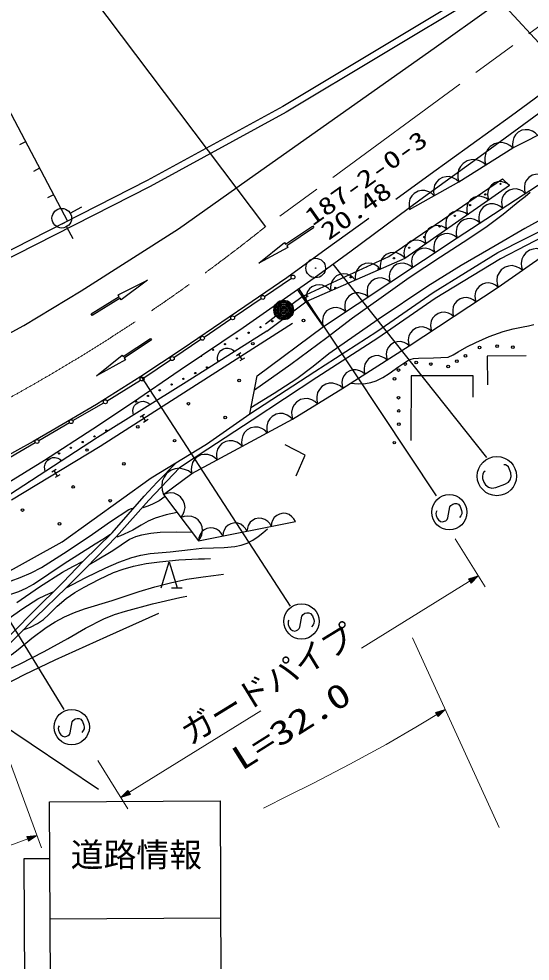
# Model space of a CAD drawing. Units: millimetres, scale not verified. Extents: x 40000 to 680000, y 20000 to 380000.
# Drawn here: x 501601 to 540543, y 235515 to 307234 of the extents above; entities that cross this region are included whole.
import ezdxf
from ezdxf.enums import TextEntityAlignment as Align

# ---------------------------------------------------------------- set-up
doc = ezdxf.new("R2010")
doc.units = ezdxf.units.MM
doc.header["$LTSCALE"] = 1000
doc.linetypes.add('CHAIN', pattern=[18.5, 12, -1.5, 3.5, -1.5])
for name, color, linetype, lineweight in [('M-BGD', 7, 'Continuous', 25), ('M-BGD-HTXT', 7, 'Continuous', 13), ('M-BMK', 2, 'CHAIN', 13), ('M-BMK-SRVR', 3, 'Continuous', 25), ('M-STR-STRC', 7, 'Continuous', 25)]:
    doc.layers.add(name, color=color, linetype=linetype, lineweight=lineweight)
doc.styles.add('ＭＳ ゴシック', font='')
doc.styles.get('ＭＳ ゴシック').set_extended_font_data('MS Gothic')

# ---------------------------------------------------------------- blocks, each defined once
blk = doc.blocks.new('BUHIN1')
at = {"color": 7, "linetype": 'Continuous', "lineweight": 25}
for radius in [746, 660, 574, 484, 398, 292, 202, 116, 22.5]:
    blk.add_circle((0, 0), radius, dxfattribs=at)
blk = doc.blocks.new('BUHIN123')
at = {"color": 7, "linetype": 'Continuous', "lineweight": 25}
blk.add_circle((0, 0), 149, dxfattribs=at)
blk = doc.blocks.new('BUHIN126')
at = {"color": 7, "linetype": 'Continuous', "lineweight": 25}
blk.add_circle((0, 0), 149, dxfattribs=at)
blk = doc.blocks.new('BUHIN3')
at = {"color": 7, "linetype": 'Continuous', "lineweight": 25}
blk.add_circle((0, 0), 746, dxfattribs=at)
blk = doc.blocks.new('BUHIN183')
at = {"color": 7, "linetype": 'Continuous', "lineweight": 25}
blk.add_lwpolyline([(1035, -336), (1034, -73), (976, 170), (848, 463), (660, 661), (442, 817), (122, 921), (-147, 923), (-415, 872), (-690, 710), (-875, 547), (-1035, 336)], dxfattribs=at)
blk = doc.blocks.new('BUHIN184')
at = {"color": 7, "linetype": 'Continuous', "lineweight": 25}
blk.add_lwpolyline([(1087, -288), (1071, -16), (997, 230), (849, 525), (644, 719), (410, 868), (73, 957), (-204, 944), (-477, 876), (-753, 693), (-934, 515), (-1087, 288)], dxfattribs=at)
blk = doc.blocks.new('BUHIN185')
at = {"color": 7, "linetype": 'Continuous', "lineweight": 25}
blk.add_lwpolyline([(971, -239), (953, 2), (883, 220), (746, 480), (562, 649), (352, 778), (51, 852), (-195, 836), (-438, 772), (-680, 605), (-838, 443), (-971, 239)], dxfattribs=at)
blk = doc.blocks.new('BUHIN186')
at = {"color": 7, "linetype": 'Continuous', "lineweight": 25}
blk.add_lwpolyline([(988, -225), (965, 19), (891, 238), (748, 500), (557, 668), (342, 795), (36, 864), (-213, 843), (-457, 774), (-699, 601), (-857, 434), (-988, 225)], dxfattribs=at)
blk = doc.blocks.new('BUHIN187')
at = {"color": 7, "linetype": 'Continuous', "lineweight": 25}
blk.add_lwpolyline([(1112, -227), (1081, 46), (991, 290), (824, 579), (607, 762), (363, 899), (18, 969), (-260, 939), (-532, 855), (-799, 655), (-971, 464), (-1112, 227)], dxfattribs=at)
blk = doc.blocks.new('BUHIN189')
at = {"color": 7, "linetype": 'Continuous', "lineweight": 25}
blk.add_lwpolyline([(-175, -1092), (89, -1051), (323, -954), (598, -779), (768, -560), (891, -316), (945, 22), (904, 292), (811, 554), (605, 805), (412, 965), (175, 1092)], dxfattribs=at)
blk = doc.blocks.new('BUHIN190')
at = {"color": 7, "linetype": 'Continuous', "lineweight": 25}
blk.add_lwpolyline([(770, -539), (836, -322), (849, -107), (817, 167), (713, 378), (572, 563), (334, 730), (113, 799), (-121, 825), (-390, 761), (-584, 673), (-770, 539)], dxfattribs=at)
blk = doc.blocks.new('BUHIN191')
at = {"color": 7, "linetype": 'Continuous', "lineweight": 25}
blk.add_lwpolyline([(993, -224), (970, 21), (894, 242), (750, 504), (558, 672), (342, 799), (34, 869), (-216, 847), (-461, 777), (-704, 602), (-862, 434), (-993, 224)], dxfattribs=at)
blk = doc.blocks.new('BUHIN192')
at = {"color": 7, "linetype": 'Continuous', "lineweight": 25}
blk.add_lwpolyline([(1006, -237), (986, 12), (911, 237), (767, 504), (574, 677), (355, 809), (43, 882), (-211, 862), (-461, 794), (-709, 619), (-871, 450), (-1006, 237)], dxfattribs=at)
blk = doc.blocks.new('BUHIN196')
at = {"color": 7, "linetype": 'Continuous', "lineweight": 25}
blk.add_lwpolyline([(953, -192), (925, 42), (849, 251), (705, 498), (518, 654), (309, 771), (13, 830), (-225, 804), (-458, 732), (-686, 559), (-833, 396), (-953, 192)], dxfattribs=at)
blk = doc.blocks.new('BUHIN197')
at = {"color": 7, "linetype": 'Continuous', "lineweight": 25}
blk.add_lwpolyline([(948, -398), (968, -150), (932, 82), (835, 368), (674, 570), (481, 734), (188, 858), (-65, 880), (-321, 854), (-594, 723), (-780, 584), (-948, 398)], dxfattribs=at)
blk = doc.blocks.new('BUHIN198')
at = {"color": 7, "linetype": 'Continuous', "lineweight": 25}
blk.add_lwpolyline([(1026, -313), (1021, -54), (959, 184), (828, 470), (640, 662), (422, 813), (104, 910), (-160, 907), (-424, 853), (-692, 688), (-871, 524), (-1026, 313)], dxfattribs=at)
blk = doc.blocks.new('BUHIN199')
at = {"color": 7, "linetype": 'Continuous', "lineweight": 25}
blk.add_lwpolyline([(1180, -300), (1160, -6), (1077, 260), (913, 578), (690, 786), (435, 945), (69, 1038), (-231, 1020), (-526, 944), (-822, 743), (-1017, 547), (-1180, 300)], dxfattribs=at)
blk = doc.blocks.new('BUHIN200')
at = {"color": 7, "linetype": 'Continuous', "lineweight": 25}
blk.add_lwpolyline([(995, -346), (1000, -91), (948, 144), (830, 431), (652, 626), (445, 782), (136, 889), (-123, 896), (-384, 853), (-654, 701), (-835, 547), (-995, 346)], dxfattribs=at)
blk = doc.blocks.new('BUHIN219')
at = {"color": 7, "linetype": 'Continuous', "lineweight": 25}
blk.add_line((-585, -828), (-32, -1407), dxfattribs=at)
blk.add_lwpolyline([(-1141, -246), (723, 691), (-298, -1128)], dxfattribs=at)
blk = doc.blocks.new('BUHIN2')
at = {"color": 7, "linetype": 'Continuous', "lineweight": 25}
blk.add_lwpolyline([(-1096, -846), (524, -266), (37, 1383)], dxfattribs=at)
blk = doc.blocks.new('BUHIN294')
at = {"color": 7, "linetype": 'Continuous', "lineweight": 25}
blk.add_line((0, 0), (-475, 158), dxfattribs=at)
blk = doc.blocks.new('BUHIN111')
at = {"color": 7, "linetype": 'Continuous', "lineweight": 25}
blk.add_lwpolyline([(-336, 911), (-491, 922), (-632, 876), (-770, 786), (-888, 653), (-1021, 392), (-1086, 165), (-1047, -124), (-925, -346), (-684, -536), (-29, -869), (279, -958), (497, -942), (736, -820), (912, -606), (1041, -352), (1119, -148), (1110, -17), (1071, 121), (998, 208)], dxfattribs=at)
blk.add_circle((0, 0), 1492, dxfattribs=at)
blk = doc.blocks.new('BUHIN110')
at = {"color": 7, "linetype": 'Continuous', "lineweight": 25}
blk.add_lwpolyline([(-587, 768), (-693, 738), (-781, 669), (-869, 555), (-964, 368), (-1001, 191), (-978, 12), (-885, -133), (-750, -210), (-657, -249), (-512, -262), (-403, -212), (310, 252), (455, 269), (629, 240), (768, 155), (861, 55), (926, -84), (886, -298), (745, -575), (666, -687), (554, -773), (414, -824), (233, -838)], dxfattribs=at)
blk.add_circle((0, 0), 1343, dxfattribs=at)
blk = doc.blocks.new('BUHIN91_1')
at = {"color": 3, "linetype": 'Continuous', "lineweight": 25}
for radius in [746, 22.5]:
    blk.add_circle((0, 0), radius, dxfattribs=at)

msp = doc.modelspace()

# ---------------------------------------------------------------- linework, layer by layer
at = {"layer": 'M-BGD'}
for p, q in [((499421, 319217), (520386, 291415)), ((537164, 309840), (521702, 300575)), ((537421, 309411), (521951, 300141)), ((533232, 304995), (537569, 308106)), ((519609, 295394), (533232, 304995)), ((544487, 303826), (539118, 299861)), ((499967, 301897), (505306, 291835)), ((521702, 300575), (511371, 294918)), ((536738, 296781), (541969, 300613)), ((521951, 300141), (511605, 294476)), ((539118, 299861), (532929, 295379)), ((539232, 297408), (544855, 300290)), ((535104, 294824), (539232, 297408)), ((532150, 293458), (536738, 296781)), ((534972, 290569), (543641, 296206)), ((511371, 294918), (492503, 285327)), ((513749, 291256), (519609, 295394)), ((529767, 289158), (538441, 295063)), ((532929, 295379), (530301, 293494)), ((531365, 292723), (535104, 294824)), ((538441, 295063), (538978, 294554)), ((511605, 294476), (492720, 284876)), ((538978, 294554), (531010, 288988)), ((526903, 289588), (532150, 293458)), ((505523, 292437), (506388, 292937)), ((528258, 292029), (525003, 289694)), ((505229, 291400), (505702, 290519)), ((506350, 286532), (513749, 291256)), ((538080, 289462), (542545, 291726)), ((542736, 291281), (538271, 288975)), ((524801, 283812), (534972, 290569)), ((525003, 289694), (522015, 287530)), ((523190, 286097), (529767, 289158)), ((524087, 287516), (526903, 289588)), ((533145, 286396), (538080, 289462)), ((538096, 286806), (541824, 289396)), ((531010, 288988), (523470, 285705)), ((538271, 288975), (533298, 285949)), ((518676, 283750), (524087, 287516)), ((522015, 287530), (518809, 285346)), ((520306, 286113), (522356, 287496)), ((501980, 283884), (506350, 286532)), ((524801, 283812), (522817, 286632)), ((528862, 283442), (533145, 286396)), ((531336, 282338), (538096, 286806)), ((518008, 284562), (520057, 285945)), ((520479, 283472), (523470, 285705)), ((522380, 285511), (523190, 286097)), ((523470, 285705), (523190, 286097)), ((533298, 285949), (528954, 282924)), ((518809, 285346), (514029, 282101)), ((522453, 284051), (514489, 278979)), ((515710, 283011), (517759, 284394)), ((521180, 284611), (520391, 283997)), ((495789, 280540), (501980, 283884)), ((513879, 280533), (518676, 283750)), ((520479, 283472), (514355, 279570)), ((519764, 280069), (524801, 283812)), ((524143, 280381), (528862, 283442)), ((513412, 281460), (515461, 282843)), ((528954, 282924), (524299, 279929)), ((514029, 282101), (510882, 280021)), ((526275, 279118), (531336, 282338)), ((511114, 279909), (513163, 281292)), ((518167, 281618), (518506, 281834)), ((518605, 281304), (518337, 281726)), ((518775, 281412), (518436, 281196)), ((540244, 281587), (537262, 281568)), ((537262, 281568), (537300, 279384)), ((510268, 278029), (513879, 280533)), ((510882, 280021), (507509, 277881)), ((508319, 278168), (510862, 279746)), ((519186, 277176), (524143, 280381)), ((519186, 277176), (519764, 280069)), ((524299, 279929), (519376, 276697)), ((531470, 280068), (531451, 275150)), ((536199, 280068), (531470, 280068)), ((536199, 278435), (536199, 280068)), ((514355, 279570), (507592, 275377)), ((522440, 276770), (526275, 279118)), ((514489, 278979), (507784, 274691)), ((507509, 277881), (504136, 275895)), ((505717, 276653), (508062, 278014)), ((507227, 276038), (510268, 278029)), ((510832, 276937), (511171, 277154)), ((511271, 276625), (511002, 277046)), ((515884, 274861), (519186, 277176)), ((503113, 275141), (505458, 276502)), ((511441, 276733), (511102, 276516)), ((514780, 272638), (522440, 276770)), ((519376, 276697), (515996, 274473)), ((504136, 275895), (502701, 275068)), ((503553, 273640), (507227, 276038)), ((502701, 275068), (500308, 273735)), ((500509, 273630), (502854, 274991)), ((507592, 275377), (500896, 271014)), ((507784, 274691), (501045, 270607)), ((511668, 272297), (515884, 274861)), ((515996, 274473), (513836, 273060)), ((500512, 271759), (503553, 273640)), ((512143, 271959), (513637, 273495)), ((504113, 272759), (504457, 272967)), ((504544, 272435), (504285, 272863)), ((504716, 272540), (504372, 272331)), ((513836, 273060), (511494, 270598)), ((512611, 271037), (514780, 272638)), ((504895, 267430), (511668, 272297)), ((511155, 270898), (512143, 271959)), ((508720, 268125), (511155, 270898)), ((511494, 270598), (509033, 267841)), ((512611, 271037), (515287, 267513)), ((515287, 267513), (522660, 268984)), ((506509, 265961), (508720, 268125)), ((509033, 267841), (506749, 265468)), ((499182, 264287), (504895, 267430)), ((504990, 264370), (506509, 265961)), ((506749, 265468), (505207, 263926)), ((502651, 262055), (504990, 264370)), ((505207, 263926), (502894, 261702)), ((498118, 257474), (502651, 262055)), ((502894, 261702), (498370, 257094))]:
    msp.add_line(p, q, dxfattribs=at)
for points in [[(546777, 294646), (544599, 293619), (542446, 292538), (540148, 291281), (537875, 289970), (535299, 288462), (532744, 286898), (528956, 284344), (525204, 281742), (524010, 280768), (522782, 279845), (521042, 278717), (519276, 277627)], [(519550, 279000), (522314, 280961), (525050, 282976), (527013, 284467), (529010, 285907), (531338, 287539), (533710, 289129), (535453, 290227), (537170, 291380), (538487, 292368), (539767, 293404), (540151, 293723), (540542, 294049)], [(526891, 279510), (527447, 279460), (528005, 279472), (528418, 279544), (528823, 279678), (529323, 279926), (529801, 280232), (530529, 280774), (531300, 281271), (531649, 281373), (532027, 281418), (533169, 281425), (534292, 281494), (534681, 281658), (535054, 281882), (535716, 282272), (536406, 282608), (537432, 283046), (538493, 283433), (539239, 283648), (540002, 283805), (540413, 283860), (540811, 283976)], [(516784, 281118), (516742, 281296), (516740, 281467), (516771, 281683), (516862, 281848), (516982, 281987), (517178, 282112), (517355, 282162), (517543, 282175), (517755, 282114), (517909, 282039), (518049, 281924)], [(510336, 277078), (510296, 277256), (510295, 277428), (510330, 277643), (510422, 277807), (510544, 277944), (510742, 278067), (510920, 278115), (511107, 278126), (511318, 278062), (511472, 277985), (511611, 277869)], [(503615, 272786), (503572, 272963), (503567, 273135), (503596, 273351), (503686, 273517), (503805, 273657), (503999, 273784), (504176, 273836), (504363, 273851), (504576, 273792), (504731, 273719), (504872, 273605)], [(514780, 272638), (514514, 272828), (514228, 272943), (513840, 273026), (513506, 272980), (513191, 272873), (512855, 272625), (512660, 272355), (512517, 272049), (512482, 271654), (512513, 271351), (512611, 271037)], [(512750, 270873), (512283, 270555), (511787, 270289), (511419, 270141), (511033, 270005)], [(498933, 264134), (499618, 264172), (500304, 264270), (501014, 264468), (501709, 264725), (502537, 265074), (503336, 265478), (505289, 266719), (507213, 268013), (508573, 268976), (509973, 269893), (510171, 269959), (510375, 270011)], [(513655, 269662), (512818, 269481), (511985, 269240), (511440, 268999), (510910, 268699), (510279, 268330), (509617, 268012), (509342, 267898), (509065, 267786)], [(505212, 263931), (506702, 264721), (508220, 265458), (509206, 265873), (510216, 266234), (510901, 266424), (511596, 266554), (513127, 266665), (514665, 266836), (515538, 266940), (516429, 266984), (517240, 266994), (518056, 267064), (518536, 267171), (518999, 267335), (519424, 267553), (519825, 267826), (520181, 268115), (520534, 268427)], [(496446, 262821), (498418, 263049), (500381, 263337), (501000, 263458), (501600, 263638), (502169, 263899), (502715, 264215), (505048, 265777), (507410, 267286), (507995, 267645), (508590, 268006)], [(514813, 268137), (513589, 268168), (512363, 268138), (511653, 268070), (510941, 267940), (510475, 267800), (510023, 267600), (508753, 266755), (507445, 265957), (507202, 265819), (506949, 265676)], [(501936, 260727), (502498, 260939), (503027, 261203), (503475, 261526), (503898, 261907), (504531, 262530), (505200, 263105), (505877, 263562), (506588, 263970), (507684, 264553), (508811, 265083), (509559, 265356), (510328, 265572), (511310, 265775), (512303, 265918), (513796, 266054), (515291, 266129), (515739, 266146), (516198, 266162)], [(501454, 262820), (503181, 263996), (504930, 265115), (505710, 265542), (506508, 265961)], [(499485, 258230), (500055, 258388), (500608, 258604), (501084, 258886), (501541, 259229), (502598, 260091), (503686, 260899), (504370, 261336), (505085, 261720), (505835, 262053), (506613, 262333), (508701, 262957), (510766, 263637), (511946, 264006), (513156, 264321), (514391, 264577), (515645, 264774), (516418, 264875), (517192, 264969)], [(498141, 256873), (499066, 257089), (499980, 257364), (500844, 257728), (501696, 258153), (503525, 259083), (505322, 260064), (506684, 260847), (508073, 261574), (508880, 261895), (509719, 262163), (511783, 262701), (513864, 263182), (514126, 263241), (514389, 263300)], [(500785, 261573), (501905, 262360), (503057, 263094), (503626, 263376), (504218, 263635)], [(496245, 255043), (497184, 255231), (498105, 255478), (498927, 255788), (499738, 256158), (502041, 257334), (504366, 258455), (508309, 260225), (512263, 262008)]]:
    msp.add_lwpolyline(points, dxfattribs=at)
for centre, radius in [((538282, 294678), 49.8), ((537122, 293868), 49.8), ((535963, 293058), 49.8), ((534804, 292248), 49.8), ((533644, 291438), 49.8), ((532485, 290628), 49.8), ((531326, 289818), 49.8), ((530166, 289008), 49.8), ((526863, 287563), 49.8), ((529007, 288199), 49.8), ((523560, 286118), 49.8), ((525704, 286753), 49.8), ((521371, 285548), 49.8), ((520905, 284213), 49.8), ((521806, 284647), 49.8), ((523283, 284274), 99.5), ((519104, 283344), 49.8), ((520005, 283778), 49.8), ((518203, 282909), 49.8), ((519423, 282513), 99.5), ((516402, 282040), 49.8), ((517303, 282475), 49.8), ((536693, 282214), 99.5), ((538022, 282328), 99.5), ((539218, 282252), 99.5), ((531869, 281075), 99.5), ((534955, 281179), 99.5), ((535610, 281587), 99.5), ((515936, 280705), 49.8), ((530521, 280505), 99.5), ((531034, 280961), 99.5), ((532971, 280961), 99.5), ((534300, 280771), 99.5), ((510989, 279825), 149), ((514134, 279836), 49.8), ((515035, 280271), 49.8), ((518374, 279702), 99.5), ((530217, 279840), 99.5), ((512333, 278967), 49.8), ((513234, 279402), 49.8), ((511432, 278533), 49.8), ((530521, 278397), 99.5), ((508192, 278089), 149), ((510532, 278098), 49.8), ((514514, 277941), 99.5), ((517325, 276892), 99.5), ((530530, 277390), 99.5), ((510654, 276180), 99.5), ((530540, 276384), 99.5), ((507364, 275459), 49.8), ((508264, 275894), 49.8), ((506463, 275025), 49.8), ((513465, 275130), 99.5), ((530198, 274979), 99.5), ((504662, 274156), 49.8), ((505562, 274590), 49.8), ((506794, 274418), 99.5), ((509605, 273369), 99.5), ((505745, 271608), 99.5), ((508556, 270559), 99.5), ((501885, 269847), 99.5), ((504696, 268797), 99.5)]:
    msp.add_circle(centre, radius, dxfattribs=at)
for centre, start, end in [((528022, 288373), 235.03474, 354.87067), ((515501, 281606), 198.8035, 48.89019), ((516836, 281140), 25.94091, 218.4768), ((509631, 277663), 273.22689, 333.19416), ((509165, 276328), 55.83992, 187.75869), ((503761, 273721), 146.06476, 100.19907), ((502394, 271952), 74.06319, 172.10651)]:
    msp.add_arc(centre, 49.8, start, end, dxfattribs=at)
at = {"layer": 'M-BGD-HTXT'}
for p, q in [((537312, 309627), (544082, 302267)), ((537111, 263997), (534835, 267666)), ((527692, 259330), (536584, 264846)), ((531594, 260113), (538180, 245676)), ((509368, 247961), (520027, 254574)), ((503326, 244142), (500680, 251328)), ((507618, 250781), (509895, 247112)), ((481258, 237081), (502981, 245081))]:
    msp.add_line(p, q, dxfattribs=at)
for points in [[(536584, 264846), (535848, 264610), (536045, 264292)], [(536453, 264765), (536056, 264364), (535917, 264587)], [(536390, 264726), (536065, 264403), (535956, 264578)], [(536324, 264685), (536074, 264442), (535995, 264569)], [(536260, 264646), (536083, 264480), (536033, 264560)], [(534075, 254675), (533337, 254445), (533532, 254125)], [(533944, 254595), (533542, 254197), (533406, 254422)], [(533879, 254556), (533552, 254236), (533445, 254412)], [(533814, 254516), (533561, 254275), (533483, 254403)], [(533750, 254477), (533571, 254313), (533522, 254394)], [(509368, 247961), (510104, 248198), (509906, 248516)], [(509498, 248043), (509896, 248444), (510034, 248221)], [(509562, 248082), (509887, 248405), (509996, 248230)], [(509628, 248123), (509878, 248366), (509957, 248239)], [(509691, 248162), (509869, 248327), (509918, 248248)], [(502981, 245081), (502212, 244997), (502342, 244646)], [(502836, 245028), (502366, 244715), (502276, 244961)], [(502766, 245002), (502383, 244751), (502312, 244944)], [(502694, 244975), (502400, 244787), (502348, 244928)], [(502624, 244949), (502416, 244823), (502384, 244911)]]:
    msp.add_lwpolyline(points, close=True, dxfattribs=at)
for points in [[(536519, 264806), (536047, 264325), (535879, 264596), (536517, 264805)], [(536082, 264535), (536195, 264605), (536092, 264519), (536072, 264551), (536195, 264605)], [(534075, 254675), (531843, 253315), (529569, 252000), (526819, 250509), (524044, 249072), (522146, 248114), (520246, 247165)], [(534009, 254635), (533533, 254159), (533367, 254431), (534008, 254634)], [(533570, 254368), (533684, 254437), (533580, 254352), (533561, 254384), (533684, 254437)], [(509433, 248002), (509905, 248482), (510073, 248212), (509435, 248003)], [(509870, 248273), (509757, 248203), (509860, 248289), (509880, 248257), (509757, 248203)], [(502909, 245054), (502350, 244678), (502239, 244978), (502907, 245053)], [(502426, 244877), (502551, 244923), (502433, 244859), (502420, 244894), (502551, 244923)]]:
    msp.add_lwpolyline(points, dxfattribs=at)
at = {"layer": 'M-BMK'}
msp.add_line((550114, 313192), (520386, 291415), dxfattribs=at)
msp.add_arc((434396, 399016), 137740, 283.13266, 308.63034, dxfattribs=at)
at = {"layer": 'M-STR-STRC'}
for p, q in [((521916, 290083), (523956, 291454)), ((524043, 291331), (522000, 289959)), ((523992, 291478), (524075, 291353)), ((519883, 288627), (521833, 290208)), ((522084, 289834), (519883, 288627)), ((521833, 290208), (521916, 290083)), ((522000, 289959), (522084, 289834)), ((525522, 288572), (537211, 273841)), ((509160, 286233), (511406, 287354)), ((511406, 287354), (509396, 285850)), ((509239, 286105), (509160, 286233)), ((533402, 270943), (522925, 286707)), ((507111, 284792), (509239, 286105)), ((509318, 285977), (507190, 284665)), ((509396, 285850), (509318, 285977)), ((507190, 284665), (507111, 284792)), ((509551, 281523), (511627, 282917)), ((511710, 282792), (509635, 281398)), ((511627, 282917), (511710, 282792)), ((507518, 280066), (509468, 281647)), ((509719, 281274), (507518, 280066)), ((509468, 281647), (509551, 281523)), ((509635, 281398), (509719, 281274)), ((522288, 262545), (510912, 280041)), ((505063, 254668), (495084, 270809)), ((507679, 248585), (486538, 262770)), ((503932, 247638), (516922, 247706)), ((504026, 229808), (503932, 247638)), ((516922, 247706), (517015, 229876)), ((502018, 243323), (503955, 243333)), ((502117, 224408), (502018, 243323)), ((503979, 238746), (516969, 238814))]:
    msp.add_line(p, q, dxfattribs=at)

# ---------------------------------------------------------------- block references
at = {"layer": 'M-BGD', "rotation": 46.31377}
for name, p in [('BUHIN200', (540169, 297888)), ('BUHIN294', (502102, 297872)), ('BUHIN199', (538200, 296762)), ('BUHIN199', (536136, 295470)), ('BUHIN294', (503170, 295860)), ('BUHIN198', (534170, 294299)), ('BUHIN192', (541040, 294515)), ('BUHIN196', (538181, 293998)), ('BUHIN198', (532300, 293248)), ('BUHIN196', (536588, 292884)), ('BUHIN192', (539307, 293388)), ('BUHIN294', (504238, 293847)), ('BUHIN192', (537573, 292260)), ('BUHIN3', (504873, 292061)), ('BUHIN196', (534994, 291771)), ('BUHIN294', (505306, 291835)), ('BUHIN196', (533401, 290658)), ('BUHIN192', (535839, 291133)), ('BUHIN191', (534125, 290006)), ('BUHIN196', (531807, 289545)), ('BUHIN197', (530068, 288578)), ('BUHIN191', (532430, 288880)), ('BUHIN187', (540892, 288749)), ('BUHIN197', (528183, 287757)), ('BUHIN191', (530735, 287754)), ('BUHIN187', (539028, 287454)), ('BUHIN126', (522480, 287580)), ('BUHIN197', (526297, 286936)), ('BUHIN191', (529039, 286628)), ('BUHIN197', (524412, 286116)), ('BUHIN186', (537251, 286248)), ('BUHIN126', (520182, 286029)), ('BUHIN191', (527344, 285502)), ('BUHIN186', (535561, 285131)), ('BUHIN1', (521772, 285072)), ('BUHIN191', (525649, 284375)), ('BUHIN186', (533871, 284013)), ('BUHIN126', (517884, 284478)), ('BUHIN186', (532181, 282896)), ('BUHIN126', (515585, 282927)), ('BUHIN185', (530493, 281801)), ('BUHIN185', (528806, 280728)), ('BUHIN126', (513287, 281376)), ('BUHIN185', (527119, 279655)), ('BUHIN184', (525316, 278531)), ('BUHIN184', (523399, 277357)), ('BUHIN183', (521483, 276253)), ('BUHIN123', (505588, 276578)), ('BUHIN183', (519567, 275220)), ('BUHIN183', (517652, 274188)), ('BUHIN123', (502983, 275066)), ('BUHIN2', (522856, 273836)), ('BUHIN183', (515737, 273155)), ('BUHIN189', (513280, 270156)), ('BUHIN189', (514618, 268394)), ('BUHIN190', (521739, 268800)), ('BUHIN190', (518052, 268064)), ('BUHIN190', (519895, 268432)), ('BUHIN190', (516209, 267697)), ('BUHIN219', (513041, 264918))]:
    msp.add_blockref(name, p, dxfattribs=at)
at = {"layer": 'M-BMK-SRVR', "rotation": 46.31377}
msp.add_blockref('BUHIN91_1', (524207, 288268), dxfattribs=at)
at = {"layer": 'M-STR-STRC', "rotation": 46.31377}
for name, p in [('BUHIN111', (538006, 272432)), ('BUHIN110', (534387, 269684)), ('BUHIN110', (523126, 261372)), ('BUHIN110', (505631, 253328))]:
    msp.add_blockref(name, p, dxfattribs=at)

# ---------------------------------------------------------------- texts
at = {"layer": 'M-BGD-HTXT', "style": 'ＭＳ ゴシック', "width": 1.35}
for s, height, rotation, p in [('187-2-0-3', 1320, 35.4, (524202, 291106)), ('20.48', 1320, 35.4, (525417, 290010)), ('L=32.0', 1833, 32.2, (518856, 249487))]:
    msp.add_text(s, height=height, rotation=rotation, dxfattribs=at).set_placement(p, align=Align.BOTTOM_LEFT)
at = {"layer": 'M-BGD-HTXT', "style": 'ＭＳ ゴシック'}
msp.add_text('ガードパイプ', height=1833, rotation=31.5, dxfattribs=at).set_placement((514929, 251450), align=Align.BOTTOM_LEFT)
at = {"layer": 'M-STR-STRC', "style": 'ＭＳ ゴシック'}
msp.add_text('道路情報', height=1833, dxfattribs=at).set_placement((505552, 242145), align=Align.BOTTOM_LEFT)

doc.saveas('drawing.dxf')
